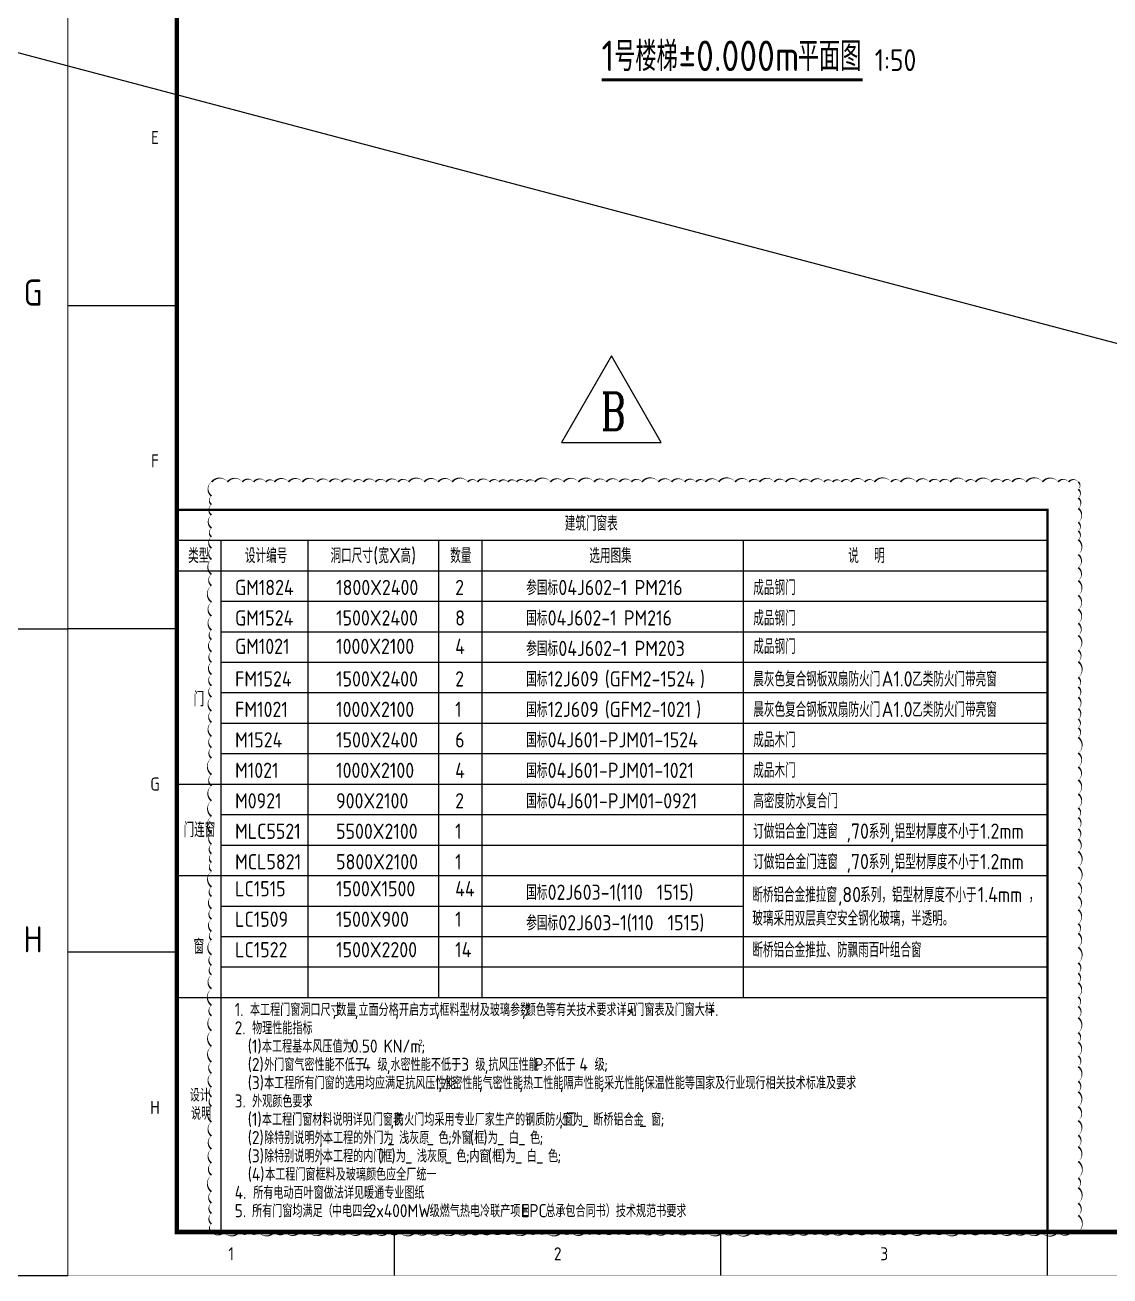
# Model space of a CAD drawing. Extents: x 93518 to 937116, y -359949 to 58022.
# Drawn here: x 852499 to 864959, y -188534 to -174168 of the extents above; entities that cross this region are included whole.
import ezdxf
from ezdxf.enums import TextEntityAlignment as Align

# ---------------------------------------------------------------- set-up
doc = ezdxf.new("R2010")
doc.units = 0
doc.header["$LTSCALE"] = 1000
doc.header["$MEASUREMENT"] = 0
doc.layers.get('0').update_dxf_attribs({"color": 8, "linetype": 'CONTINUOUS'})
for name, color, linetype in [('-人员定位', 6, 'CONTINUOUS'), ('DIM_SYMB', 8, 'CONTINUOUS'), ('D洞口', 8, 'CONTINUOUS'), ('PUB_TAB', 8, 'CONTINUOUS'), ('PUB_TEXT', 8, 'CONTINUOUS')]:
    doc.layers.add(name, color=color, linetype=linetype)
doc.styles.add('_TCH_AXIS', font='complex.shx', dxfattribs={"bigfont": 'GBCBIG.shx'})
doc.styles.get("Standard").update_dxf_attribs({"font": 'GBENOR', "bigfont": 'GBCBIG'})

# ---------------------------------------------------------------- blocks, each defined once
blk = doc.blocks.new('GEDI_WK_A1')
at = {"color": 3}
for p, q in [((831, 74.25), (841, 74.25)), ((831, 0), (841, 0))]:
    blk.add_line(p, q, dxfattribs=at)
at = {"color": 3, "const_width": 0.1}
blk.add_lwpolyline([(0, 0), (841, 0), (841, 594), (0, 594)], close=True, dxfattribs=at)
at = {"color": 3}
for s, p in [('G', (837, 111.38)), ('H', (837, 37.12))]:
    blk.add_text(s, height=3, dxfattribs=at).set_placement(p, align=Align.CENTER)
blk = doc.blocks.new('GEDI_WK_A11')
at = {"color": 3}
for p, q in [((25, 222.75), (0, 222.75)), ((25, 148.5), (0, 148.5)), ((25, 74.25), (0, 74.25)), ((75, 0), (75, 10)), ((150, 0), (150, 10)), ((225, 0), (225, 10))]:
    blk.add_line(p, q, dxfattribs=at)
for points, const_width in [([(0, 0), (1050, 0), (1050, 594), (0, 594)], 0.1), ([(25, 10), (1040, 10), (1040, 584), (25, 584)], 1)]:
    blk.add_lwpolyline(points, close=True, dxfattribs=dict(at, const_width=const_width))
for s, p in [('E', (20, 259.88)), ('F', (20, 185.62)), ('G', (20, 111.38)), ('H', (20, 37.12))]:
    blk.add_text(s, height=3, dxfattribs=at).set_placement(p, align=Align.CENTER)
for s, p in [('1', (37.5, 5)), ('2', (112.5, 5)), ('3', (187.5, 5))]:
    blk.add_text(s, height=3, dxfattribs=at).set_placement(p, align=Align.MIDDLE)
blk = doc.blocks.new('A$C04077A59')
at = {"layer": 'D洞口', "color": 6}
blk.add_lwpolyline([(573, 993), (0, 0), (1146, 0)], close=True, dxfattribs=at)
at = {"layer": 'PUB_TEXT', "style": '_TCH_AXIS', "width": 0.705882}
blk.add_text('B', height=425, dxfattribs=at).set_placement((452, 145))

msp = doc.modelspace()

# ---------------------------------------------------------------- linework, layer by layer
at = {"layer": '-人员定位'}
msp.add_line((684791.4, -130128.9), (905491.4, -188528.9), dxfattribs=at)
at = {"color": 6}
msp.add_lwpolyline([(854640.2, -179415.7, 0, 20, 0.5), (854640.2, -179575.7, 0, 20, 0.5), (854640.2, -179675.7, 0, 20, 0.5), (854640.2, -179795.7, 0, 20, 0.5), (854640.2, -179945.7, 0, 20, 0.5), (854640.2, -180045.7, 0, 20, 0.5), (854640.2, -180175.7, 0, 20, 0.5), (854640.2, -180305.7, 0, 20, 0.5), (854640.2, -180475.7, 0, 20, 0.5), (854640.2, -180605.7, 0, 20, 0.5), (854640.2, -180795.7, 0, 20, 0.5), (854640.2, -180955.7, 0, 20, 0.5), (854640.2, -181115.7, 0, 20, 0.5), (854640.2, -181225.7, 0, 20, 0.5), (854640.2, -181365.7, 0, 20, 0.5), (854640.2, -181485.7, 0, 20, 0.5), (854640.2, -181625.7, 0, 20, 0.5), (854640.2, -181755.7, 0, 20, 0.5), (854640.2, -181885.7, 0, 20, 0.5), (854640.2, -182045.7, 0, 20, 0.5), (854640.2, -182175.7, 0, 20, 0.5), (854640.2, -182335.7, 0, 20, 0.5), (854640.2, -182465.7, 0, 20, 0.5), (854640.2, -182585.7, 0, 20, 0.5), (854640.2, -182775.7, 0, 20, 0.5), (854640.2, -182905.7, 0, 20, 0.5), (854640.2, -183075.7, 0, 20, 0.5), (854640.2, -183255.7, 0, 20, 0.5), (854640.2, -183445.7, 0, 20, 0.5), (854640.2, -183575.7, 0, 20, 0.5), (854640.2, -183685.7, 0, 20, 0.5), (854640.2, -183785.7, 0, 20, 0.5), (854640.2, -183885.7, 0, 20, 0.5), (854640.2, -184065.7, 0, 20, 0.5), (854640.2, -184175.7, 0, 20, 0.5), (854640.2, -184315.7, 0, 20, 0.5), (854640.2, -184435.7, 0, 20, 0.5), (854640.2, -184575.7, 0, 20, 0.5), (854640.2, -184675.7, 0, 20, 0.5), (854640.2, -184845.7, 0, 20, 0.5), (854640.2, -184965.7, 0, 20, 0.5), (854640.2, -185075.7, 0, 20, 0.5), (854640.2, -185235.7, 0, 20, 0.5), (854640.2, -185425.7, 0, 20, 0.5), (854640.2, -185545.7, 0, 20, 0.5), (854640.2, -185715.7, 0, 20, 0.5), (854640.2, -185895.7, 0, 20, 0.5), (854640.2, -186075.7, 0, 20, 0.5), (854640.2, -186205.7, 0, 20, 0.5), (854640.2, -186365.7, 0, 20, 0.5), (854640.2, -186475.7, 0, 20, 0.5), (854640.2, -186585.7, 0, 20, 0.5), (854640.2, -186765.7, 0, 20, 0.5), (854640.2, -186925.7, 0, 20, 0.5), (854640.2, -187075.7, 0, 20, 0.5), (854640.2, -187235.7, 0, 20, 0.5), (854640.2, -187375.7, 0, 20, 0.5), (854640.2, -187565.7, 0, 20, 0.5), (854640.2, -187695.7, 0, 20, 0.5), (854640.2, -187815.7, 0, 20, 0.5), (854640.2, -187935.7, 0, 20, 0.5), (854640.2, -188028.9, 0, 20, 0.5), (854780.2, -188028.9, 0, 20, 0.5), (854960.2, -188028.9, 0, 20, 0.5), (855070.2, -188028.9, 0, 20, 0.5), (855180.2, -188028.9, 0, 20, 0.5), (855360.2, -188028.9, 0, 20, 0.5), (855490.2, -188028.9, 0, 20, 0.5), (855650.2, -188028.9, 0, 20, 0.5), (855760.2, -188028.9, 0, 20, 0.5), (855930.2, -188028.9, 0, 20, 0.5), (856070.2, -188028.9, 0, 20, 0.5), (856210.2, -188028.9, 0, 20, 0.5), (856370.2, -188028.9, 0, 20, 0.5), (856510.2, -188028.9, 0, 20, 0.5), (856670.2, -188028.9, 0, 20, 0.5), (856800.2, -188028.9, 0, 20, 0.5), (856980.2, -188028.9, 0, 20, 0.5), (857130.2, -188028.9, 0, 20, 0.5), (857280.2, -188028.9, 0, 20, 0.5), (857450.2, -188028.9, 0, 20, 0.5), (857600.2, -188028.9, 0, 20, 0.5), (857730.2, -188028.9, 0, 20, 0.5), (857860.2, -188028.9, 0, 20, 0.5), (857980.2, -188028.9, 0, 20, 0.5), (858100.2, -188028.9, 0, 20, 0.5), (858270.2, -188028.9, 0, 20, 0.5), (858380.2, -188028.9, 0, 20, 0.5), (858480.2, -188028.9, 0, 20, 0.5), (858660.2, -188028.9, 0, 20, 0.5), (858770.2, -188028.9, 0, 20, 0.5), (858930.2, -188028.9, 0, 20, 0.5), (859030.2, -188028.9, 0, 20, 0.5), (859140.2, -188028.9, 0, 20, 0.5), (859260.2, -188028.9, 0, 20, 0.5), (859360.2, -188028.9, 0, 20, 0.5), (859480.2, -188028.9, 0, 20, 0.5), (859580.2, -188028.9, 0, 20, 0.5), (859720.2, -188028.9, 0, 20, 0.5), (859870.2, -188028.9, 0, 20, 0.5), (859980.2, -188028.9, 0, 20, 0.5), (860120.2, -188028.9, 0, 20, 0.5), (860230.2, -188028.9, 0, 20, 0.5), (860330.2, -188028.9, 0, 20, 0.5), (860510.2, -188028.9, 0, 20, 0.5), (860650.2, -188028.9, 0, 20, 0.5), (860840.2, -188028.9, 0, 20, 0.5), (860960.2, -188028.9, 0, 20, 0.5), (861100.2, -188028.9, 0, 20, 0.5), (861210.2, -188028.9, 0, 20, 0.5), (861360.2, -188028.9, 0, 20, 0.5), (861510.2, -188028.9, 0, 20, 0.5), (861620.2, -188028.9, 0, 20, 0.5), (861760.2, -188028.9, 0, 20, 0.5), (861910.2, -188028.9, 0, 20, 0.5), (862040.2, -188028.9, 0, 20, 0.5), (862170.2, -188028.9, 0, 20, 0.5), (862270.2, -188028.9, 0, 20, 0.5), (862410.2, -188028.9, 0, 20, 0.5), (862530.2, -188028.9, 0, 20, 0.5), (862660.2, -188028.9, 0, 20, 0.5), (862820.2, -188028.9, 0, 20, 0.5), (862930.2, -188028.9, 0, 20, 0.5), (863050.2, -188028.9, 0, 20, 0.5), (863230.2, -188028.9, 0, 20, 0.5), (863340.2, -188028.9, 0, 20, 0.5), (863470.2, -188028.9, 0, 20, 0.5), (863570.2, -188028.9, 0, 20, 0.5), (863690.2, -188028.9, 0, 20, 0.5), (863850.2, -188028.9, 0, 20, 0.5), (864000.2, -188028.9, 0, 20, 0.5), (864170.2, -188028.9, 0, 20, 0.5), (864360.2, -188028.9, 0, 20, 0.5), (864510.2, -188028.9, 0, 20, 0.5), (864594.2, -188028.9, 0, 20, 0.5), (864594.2, -187838.9, 0, 20, 0.5), (864594.2, -187698.9, 0, 20, 0.5), (864594.2, -187518.9, 0, 20, 0.5), (864594.2, -187408.9, 0, 20, 0.5), (864594.2, -187218.9, 0, 20, 0.5), (864594.2, -187048.9, 0, 20, 0.5), (864594.2, -186918.9, 0, 20, 0.5), (864594.2, -186748.9, 0, 20, 0.5), (864594.2, -186588.9, 0, 20, 0.5), (864594.2, -186418.9, 0, 20, 0.5), (864594.2, -186298.9, 0, 20, 0.5), (864594.2, -186128.9, 0, 20, 0.5), (864594.2, -186008.9, 0, 20, 0.5), (864594.2, -185848.9, 0, 20, 0.5), (864594.2, -185738.9, 0, 20, 0.5), (864594.2, -185568.9, 0, 20, 0.5), (864594.2, -185438.9, 0, 20, 0.5), (864594.2, -185328.9, 0, 20, 0.5), (864594.2, -185168.9, 0, 20, 0.5), (864594.2, -185058.9, 0, 20, 0.5), (864594.2, -184938.9, 0, 20, 0.5), (864594.2, -184758.9, 0, 20, 0.5), (864594.2, -184598.9, 0, 20, 0.5), (864594.2, -184488.9, 0, 20, 0.5), (864594.2, -184328.9, 0, 20, 0.5), (864594.2, -184178.9, 0, 20, 0.5), (864594.2, -184018.9, 0, 20, 0.5), (864594.2, -183838.9, 0, 20, 0.5), (864594.2, -183658.9, 0, 20, 0.5), (864594.2, -183518.9, 0, 20, 0.5), (864594.2, -183398.9, 0, 20, 0.5), (864594.2, -183268.9, 0, 20, 0.5), (864594.2, -183158.9, 0, 20, 0.5), (864594.2, -182998.9, 0, 20, 0.5), (864594.2, -182838.9, 0, 20, 0.5), (864594.2, -182688.9, 0, 20, 0.5), (864594.2, -182528.9, 0, 20, 0.5), (864594.2, -182348.9, 0, 20, 0.5), (864594.2, -182238.9, 0, 20, 0.5), (864594.2, -182138.9, 0, 20, 0.5), (864594.2, -182018.9, 0, 20, 0.5), (864594.2, -181888.9, 0, 20, 0.5), (864594.2, -181768.9, 0, 20, 0.5), (864594.2, -181658.9, 0, 20, 0.5), (864594.2, -181478.9, 0, 20, 0.5), (864594.2, -181348.9, 0, 20, 0.5), (864594.2, -181178.9, 0, 20, 0.5), (864594.2, -181038.9, 0, 20, 0.5), (864594.2, -180878.9, 0, 20, 0.5), (864594.2, -180718.9, 0, 20, 0.5), (864594.2, -180548.9, 0, 20, 0.5), (864594.2, -180398.9, 0, 20, 0.5), (864594.2, -180248.9, 0, 20, 0.5), (864594.2, -180078.9, 0, 20, 0.5), (864594.2, -179978.9, 0, 20, 0.5), (864594.2, -179878.9, 0, 20, 0.5), (864594.2, -179718.9, 0, 20, 0.5), (864594.2, -179598.9, 0, 20, 0.5), (864594.2, -179498.9, 0, 20, 0.5), (864594.2, -179415.7, 0, 20, 0.5), (864484.2, -179415.7, 0, 20, 0.5), (864364.2, -179415.7, 0, 20, 0.5), (864184.2, -179415.7, 0, 20, 0.5), (863994.2, -179415.7, 0, 20, 0.5), (863834.2, -179415.7, 0, 20, 0.5), (863724.2, -179415.7, 0, 20, 0.5), (863594.2, -179415.7, 0, 20, 0.5), (863414.2, -179415.7, 0, 20, 0.5), (863304.2, -179415.7, 0, 20, 0.5), (863124.2, -179415.7, 0, 20, 0.5), (863004.2, -179415.7, 0, 20, 0.5), (862884.2, -179415.7, 0, 20, 0.5), (862734.2, -179415.7, 0, 20, 0.5), (862554.2, -179415.7, 0, 20, 0.5), (862444.2, -179415.7, 0, 20, 0.5), (862254.2, -179415.7, 0, 20, 0.5), (862144.2, -179415.7, 0, 20, 0.5), (861984.2, -179415.7, 0, 20, 0.5), (861874.2, -179415.7, 0, 20, 0.5), (861774.2, -179415.7, 0, 20, 0.5), (861674.2, -179415.7, 0, 20, 0.5), (861524.2, -179415.7, 0, 20, 0.5), (861394.2, -179415.7, 0, 20, 0.5), (861234.2, -179415.7, 0, 20, 0.5), (861104.2, -179415.7, 0, 20, 0.5), (860934.2, -179415.7, 0, 20, 0.5), (860814.2, -179415.7, 0, 20, 0.5), (860654.2, -179415.7, 0, 20, 0.5), (860464.2, -179415.7, 0, 20, 0.5), (860314.2, -179415.7, 0, 20, 0.5), (860204.2, -179415.7, 0, 20, 0.5), (860074.2, -179415.7, 0, 20, 0.5), (859924.2, -179415.7, 0, 20, 0.5), (859774.2, -179415.7, 0, 20, 0.5), (859584.2, -179415.7, 0, 20, 0.5), (859464.2, -179415.7, 0, 20, 0.5), (859324.2, -179415.7, 0, 20, 0.5), (859174.2, -179415.7, 0, 20, 0.5), (859034.2, -179415.7, 0, 20, 0.5), (858854.2, -179415.7, 0, 20, 0.5), (858684.2, -179415.7, 0, 20, 0.5), (858534.2, -179415.7, 0, 20, 0.5), (858354.2, -179415.7, 0, 20, 0.5), (858254.2, -179415.7, 0, 20, 0.5), (858144.2, -179415.7, 0, 20, 0.5), (858044.2, -179415.7, 0, 20, 0.5), (857944.2, -179415.7, 0, 20, 0.5), (857834.2, -179415.7, 0, 20, 0.5), (857694.2, -179415.7, 0, 20, 0.5), (857584.2, -179415.7, 0, 20, 0.5), (857404.2, -179415.7, 0, 20, 0.5), (857244.2, -179415.7, 0, 20, 0.5), (857084.2, -179415.7, 0, 20, 0.5), (856904.2, -179415.7, 0, 20, 0.5), (856784.2, -179415.7, 0, 20, 0.5), (856644.2, -179415.7, 0, 20, 0.5), (856524.2, -179415.7, 0, 20, 0.5), (856384.2, -179415.7, 0, 20, 0.5), (856274.2, -179415.7, 0, 20, 0.5), (856134.2, -179415.7, 0, 20, 0.5), (855994.2, -179415.7, 0, 20, 0.5), (855854.2, -179415.7, 0, 20, 0.5), (855684.2, -179415.7, 0, 20, 0.5), (855524.2, -179415.7, 0, 20, 0.5), (855364.2, -179415.7, 0, 20, 0.5), (855264.2, -179415.7, 0, 20, 0.5), (855124.2, -179415.7, 0, 20, 0.5), (854994.2, -179415.7, 0, 20, 0.5), (854824.2, -179415.7, 0, 20, 0.5), (854644.2, -179415.7, 0, 20, 0.5)], format="xyseb", close=True, dxfattribs=at)
at = {"layer": 'DIM_SYMB', "const_width": 35}
msp.add_lwpolyline([(859119.4, -174796.8), (862117.2, -174796.8)], dxfattribs=at)
at = {"layer": 'PUB_TAB', "color": 4, "const_width": 25}
msp.add_lwpolyline([(854246.3, -188028.9), (864241.4, -188028.9), (864241.4, -179735.1), (854246.3, -179735.1)], close=True, dxfattribs=at)
at = {"layer": 'PUB_TAB', "color": 4}
for points in [[(854246.3, -180085.1), (864241.4, -180085.1)], [(854746.3, -180085.1), (854746.3, -188028.9)], [(855746.3, -180085.1), (855746.3, -185335.1)], [(857246.3, -180085.1), (857246.3, -185335.1)], [(857746.3, -180085.1), (857746.3, -185335.1)], [(860746.3, -180085.1), (860746.3, -185335.1)], [(854246.3, -180435.1), (864241.4, -180435.1)], [(854746.3, -180785.1), (864241.4, -180785.1)], [(854746.3, -181135.1), (864241.4, -181135.1)], [(854746.3, -181485.1), (864241.4, -181485.1)], [(854746.3, -181835.1), (864241.4, -181835.1)], [(854746.3, -182185.1), (864241.4, -182185.1)], [(854746.3, -182535.1), (864241.4, -182535.1)], [(854246.3, -182885.1), (864241.4, -182885.1)], [(854746.3, -183235.1), (864241.4, -183235.1)], [(854746.3, -183585.1), (864241.4, -183585.1)], [(854246.3, -183935.1), (864241.4, -183935.1)], [(854746.3, -184285.1), (860746.3, -184285.1)], [(854746.3, -184635.1), (864241.4, -184635.1)], [(854746.3, -184985.1), (864241.4, -184985.1)], [(854246.3, -185335.1), (864241.4, -185335.1)]]:
    msp.add_lwpolyline(points, dxfattribs=at)

# ---------------------------------------------------------------- block references
for name, p, xscale, yscale, zscale in [('GEDI_WK_A1', (768891.4, -188528.9), 100, 100, 100), ('GEDI_WK_A11', (852991.4, -188528.9), 50, 50, 50)]:
    msp.add_blockref(name, p, dxfattribs=dict(xscale=xscale, yscale=yscale, zscale=zscale))
at = {"layer": 'D洞口'}
msp.add_blockref('A$C04077A59', (858659.8, -178961.5), dxfattribs=at)

# ---------------------------------------------------------------- texts
for s, height, p in [('1.', 150, (854906.9, -185549)), ('本工程门窗洞口尺寸', 144.68, (855081.9, -185549)), ('数量', 144.68, (856073.5, -185549)), ('立面分格', 144.68, (856327.9, -185549)), ('开启方式', 144.68, (856792.9, -185549)), ('框料型材及玻璃参数', 144.68, (857257.9, -185549)), ('颜色等有关技术要求详见', 144.681, (858249.6, -185549)), ('<', 150, (859408.1, -185549)), ('门窗表及门窗大样', 144.68, (859495.6, -185549)), ('>.', 150, (860338.1, -185549)), ('物理性能指标', 144.68, (855106.9, -185759)), (',', 150, (856029.7, -185549)), (',', 150, (856284.1, -185549)), (',', 150, (856749.2, -185549)), (',', 150, (857214.2, -185549)), (',', 150, (858205.8, -185549)), ('2.', 150, (854906.9, -185759)), (':', 150, (855738.8, -185759)), ('(1)', 150, (855056.9, -185969)), ('本工程基本风压值为', 144.68, (855219.4, -185969)), ('0.50', 150, (856242.2, -185969)), ('KN/m', 150, (856617.2, -185969)), ('2', 75, (857017.9, -185894)), (';', 150, (857048.2, -185969)), ('(2)', 150, (855056.9, -186179)), ('外门窗气密性能不低于', 144.68, (855244.4, -186179)), ('4', 150, (856372.6, -186179)), ('级', 144.7, (856547.6, -186179)), ('水密性能不低于', 144.68, (856696.6, -186179)), ('3', 150, (857508.9, -186179)), ('级', 144.7, (857671.4, -186179)), ('抗风压性能', 144.68, (857820.4, -186179)), ('P', 150, (858347, -186179)), ('不低于', 144.68, (858474.6, -186179)), ('4', 150, (858865.6, -186179)), ('级', 144.7, (859040.6, -186179)), (',', 150, (856652.9, -186179)), (',', 150, (857776.7, -186179)), ('3', 75, (858447, -186179)), (';', 150, (859145.9, -186179)), ('(3)', 150, (855056.9, -186389)), ('本工程所有门窗的选用均应满足抗风压性能', 144.681, (855244.4, -186389)), ('水密性能', 144.68, (857289.2, -186389)), ('气密性能', 144.68, (857754.2, -186389)), ('热工性能', 144.68, (858219.2, -186389)), ('隔声性能', 144.68, (858684.3, -186389)), ('采光性能', 144.68, (859149.3, -186389)), ('保温性能等国家及行业现行相关技术标准及要求', 144.681, (859614.3, -186389)), ('3.', 150, (854906.9, -186599)), ('外观颜色要求', 144.68, (855106.9, -186599)), (',', 150, (857245.4, -186389)), (',', 150, (857710.5, -186389)), (',', 150, (858175.5, -186389)), (',', 150, (858640.5, -186389)), (',', 150, (859105.5, -186389)), (',', 150, (859570.6, -186389)), ('.', 150, (861826, -186389)), (':', 150, (855738.8, -186599)), ('(1)', 150, (855056.9, -186809)), ('本工程门窗材料说明详见门窗表', 144.681, (855219.4, -186809)), ('防火门均采用专业厂家生产的钢质防火门', 144.681, (856737.6, -186809)), ('窗为', 144.68, (858677.1, -186809)), ('断桥铝合金', 144.68, (859025.2, -186809)), ('窗', 144.7, (859689.3, -186809)), (';', 150, (859794.6, -186809)), ('(2)', 150, (855056.9, -187019)), ('除特别说明外', 144.68, (855244.4, -187019)), ('本工程的外门为', 144.68, (855920, -187019)), (',', 150, (856693.8, -186809)), ('浅灰原', 144.68, (856794.8, -187019)), ('色', 144.7, (857248.2, -187019)), ('外窗', 144.68, (857397.3, -187019)), ('(', 150, (857607.9, -187019)), ('框', 144.7, (857657.9, -187019)), (')', 150, (857763.3, -187019)), ('为', 144.7, (857813.3, -187019)), ('白', 144.7, (858056.1, -187019)), ('色', 144.7, (858298.9, -187019)), (',', 150, (858633.3, -186809)), ('_', 150, (858887.7, -186809)), ('_', 150, (859551.8, -186809)), (',', 150, (855876.3, -187019)), ('_', 150, (856657.3, -187019)), ('_', 150, (857110.7, -187019)), (';', 150, (857353.5, -187019)), ('_', 150, (857918.6, -187019)), ('_', 150, (858161.4, -187019)), (';', 150, (858404.2, -187019)), ('(3)', 150, (855056.9, -187229)), ('除特别说明外', 144.68, (855244.4, -187229)), ('本工程的内门', 144.68, (855920, -187229)), ('(', 150, (856552, -187229)), ('框', 144.7, (856602, -187229)), (')', 150, (856707.3, -187229)), ('为', 144.7, (856757.3, -187229)), ('浅灰原', 144.68, (857000.1, -187229)), ('色', 144.7, (857453.5, -187229)), (';', 150, (857558.9, -187229)), ('内窗', 144.68, (857602.6, -187229)), ('(', 150, (857813.3, -187229)), ('框', 144.7, (857863.3, -187229)), (')', 150, (857968.6, -187229)), ('为', 144.7, (858018.6, -187229)), ('白', 144.7, (858261.4, -187229)), ('色', 144.7, (858504.2, -187229)), (';', 150, (858609.5, -187229)), ('(4)', 150, (855056.9, -187439)), ('本工程门窗框料及玻璃颜色应全厂统一', 144.681, (855256.9, -187439)), (',', 150, (855876.3, -187229)), ('_', 150, (856862.6, -187229)), ('_', 150, (857316, -187229)), ('_', 150, (858123.9, -187229)), ('_', 150, (858366.7, -187229)), ('.', 150, (857047.3, -187439)), ('4.', 150, (854906.9, -187649)), ('所有电动百叶窗做法详见暖通专业图纸', 144.681, (855119.4, -187649)), ('5.', 150, (854906.9, -187859)), ('所有门窗均满足（', 144.68, (855106.9, -187859)), ('中电四会', 144.68, (856024.4, -187859)), ('2x400MW', 150, (856445.7, -187859)), ('.', 150, (856909.8, -187649)), ('级燃气热电冷联产项目', 144.68, (857145.7, -187859)), ('EPC', 150, (858198.9, -187859)), ('总承包合同书）技术规范书要求', 144.681, (858473.9, -187859)), ('.', 150, (859948.4, -187859))]:
    msp.add_text(s, height=height).set_placement(p)
at = {"layer": 'DIM_SYMB', "color": 7}
for s, height, p in [('1', 350, (859119.4, -174697)), ('号楼梯', 337.59, (859265.2, -174697)), ('%%p0.000m', 350, (860002.5, -174697)), ('平面图', 337.59, (861373.3, -174697)), ('1:50', 250, (862257.2, -174697))]:
    msp.add_text(s, height=height, dxfattribs=at).set_placement(p)
at = {"layer": 'PUB_TAB', "color": 7}
for s, p in [('设计', (854391, -186530.1)), ('说明', (854404.5, -186740.1))]:
    msp.add_text(s, height=144.68, dxfattribs=at).set_placement(p)
at = {"layer": 'PUB_TEXT'}
for s, height, p in [('建筑门窗表', 168.79, (858697.6, -179976.8)), ('类型', 168.79, (854372, -180347.2)), ('设计编号', 168.79, (855024.9, -180347.2)), ('洞口尺寸', 168.79, (856007.1, -180347.2)), ('(', 175, (856498.5, -180347.2)), ('宽', 168.8, (856556.9, -180347.2)), ('X', 175, (856679.8, -180347.2)), ('高', 168.8, (856811, -180347.2)), (')', 175, (856933.9, -180347.2)), ('数量', 168.79, (857382.1, -180347.2)), ('选用图集', 168.79, (858979.9, -180347.2)), ('说', 168.8, (861952.5, -180347.2)), ('明', 168.8, (862250.3, -180347.2))]:
    msp.add_text(s, height=height, dxfattribs=at).set_placement(p)
at = {"layer": 'PUB_TEXT', "color": 3}
for s, height, p in [('GM1824', 175, (854911.4, -180714.5)), ('1800X2400', 175, (856071.4, -180714.5)), ('2', 175, (857438.9, -180714.5)), ('参国标', 168.79, (858255.1, -180714.5)), ('04J602-1', 175, (858623.8, -180714.5)), ('PM216', 175, (859498.8, -180714.5)), ('成品钢门', 168.79, (860862.5, -180714.5)), ('GM1524', 175, (854911.4, -181064.5)), ('1500X2400', 175, (856071.4, -181064.5)), ('8', 175, (857438.9, -181064.5)), ('国标', 168.79, (858255.1, -181064.5)), ('04J602-1', 175, (858500.9, -181064.5)), ('PM216', 175, (859375.9, -181064.5)), ('成品钢门', 168.79, (860862.5, -181064.5)), ('GM1021', 175, (854911.4, -181390.6)), ('1000X2100', 175, (856071.4, -181390.6)), ('4', 175, (857438.9, -181390.6)), ('参国标', 168.79, (858255.1, -181414.5)), ('04J602-1', 175, (858623.8, -181414.5)), ('PM203', 175, (859498.8, -181414.5)), ('成品钢门', 168.79, (860862.5, -181390.6)), ('国标', 168.79, (858255.1, -181764.5)), ('(GFM2-1524', 175, (859157.6, -181764.5)), (')', 175, (860251.4, -181764.5)), ('晨灰色复合钢板双扇防火门', 168.794, (860862.5, -181764.5)), ('乙类防火门带亮窗', 168.79, (862687, -181764.5)), ('FM1524', 175, (854911.4, -181764.5)), ('1500X2400', 175, (856071.4, -181764.5)), ('2', 175, (857438.9, -181764.5)), ('12J609', 175, (858500.9, -181764.5)), ('A1.0', 175, (862337, -181764.5)), ('门', 168.8, (854435.2, -181993.1)), ('FM1021', 175, (854911.4, -182114.5)), ('1000X2100', 175, (856071.4, -182114.5)), ('1', 175, (857438.9, -182114.5)), ('国标', 168.79, (858255.1, -182114.5)), ('12J609', 175, (858500.9, -182114.5)), ('(GFM2-1021', 175, (859157.6, -182114.5)), (')', 175, (860207.6, -182114.5)), ('晨灰色复合钢板双扇防火门', 168.794, (860862.5, -182114.5)), ('A1.0', 175, (862337, -182114.5)), ('乙类防火门带亮窗', 168.79, (862687, -182114.5)), ('M1524', 175, (854911.4, -182464.5)), ('1500X2400', 175, (856071.4, -182464.5)), ('6', 175, (857438.9, -182464.5)), ('国标', 168.79, (858255.1, -182464.5)), ('04J601-PJM01-1524', 175, (858500.9, -182464.5)), ('成品木门', 168.79, (860862.5, -182462.6)), ('M1021', 175, (854911.4, -182814.5)), ('1000X2100', 175, (856071.4, -182814.5)), ('4', 175, (857438.9, -182814.5)), ('国标', 168.79, (858255.1, -182814.5)), ('04J601-PJM01-1021', 175, (858500.9, -182814.5)), ('成品木门', 168.79, (860862.5, -182812.6)), ('M0921', 175, (854911.4, -183164.5)), ('900X2100', 175, (856071.4, -183164.5)), ('2', 175, (857438.9, -183164.5)), ('国标', 168.79, (858255.1, -183164.5)), ('04J601-PJM01-0921', 175, (858500.9, -183164.5)), ('高密度防水复合门', 168.79, (860862.5, -183164.5)), ('门连窗', 168.79, (854319.5, -183494.9)), ('MLC5521', 175, (854911.4, -183514.5)), ('5500X2100', 175, (856071.4, -183514.5)), ('1', 175, (857438.9, -183514.5)), ('订做铝合金门连窗', 168.79, (860862.5, -183512.6)), (',70', 175, (861933, -183512.6)), ('系列', 168.79, (862188.2, -183512.6)), ('铝型材厚度不小于', 168.79, (862485, -183512.6)), ('1.2mm', 175, (863468, -183512.6)), (',', 175, (862433.9, -183512.6)), ('MCL5821', 175, (854911.4, -183864.5)), ('5800X2100', 175, (856071.4, -183864.5)), ('1', 175, (857438.9, -183864.5)), ('订做铝合金门连窗', 168.79, (860862.5, -183862.6)), (',70', 175, (861933, -183862.6)), ('系列', 168.79, (862188.2, -183862.6)), ('铝型材厚度不小于', 168.79, (862485, -183862.6)), ('1.2mm', 175, (863468, -183862.6)), (',', 175, (862433.9, -183862.6)), ('LC1515', 175, (854911.4, -184174.5)), ('1500X1500', 175, (856071.4, -184174.5)), ('44', 175, (857438.9, -184174.5)), ('02J603-1(110', 175, (858500.9, -184214.5)), ('1515)', 175, (859755, -184214.5)), ('国标', 168.79, (858255.1, -184214.5)), ('断桥铝合金推拉窗', 168.79, (860851.5, -184241.6)), (',80', 175, (861834.5, -184241.6)), ('系列，铝型材厚度不小于', 168.794, (862089.7, -184241.6)), ('1.4mm', 175, (863441.3, -184241.6)), ('，', 168.8, (864024.6, -184241.6)), ('LC1509', 175, (854911.4, -184524.5)), ('1500X900', 175, (856071.4, -184524.5)), ('1', 175, (857438.9, -184524.5)), ('参国标', 168.79, (858255.1, -184564.5)), ('02J603-1(110', 175, (858623.8, -184564.5)), ('1515)', 175, (859877.9, -184564.5)), ('玻璃采用双层真空安全钢化玻璃，半透明。', 168.794, (860851.5, -184512)), ('窗', 168.8, (854435.2, -184834.9)), ('LC1522', 175, (854911.4, -184874.5)), ('1500X2200', 175, (856071.4, -184874.5)), ('14', 175, (857438.9, -184874.5)), ('断桥铝合金推拉、防飘雨百叶组合窗', 168.794, (860851.5, -184874.5))]:
    msp.add_text(s, height=height, dxfattribs=at).set_placement(p)

doc.saveas('drawing.dxf')
